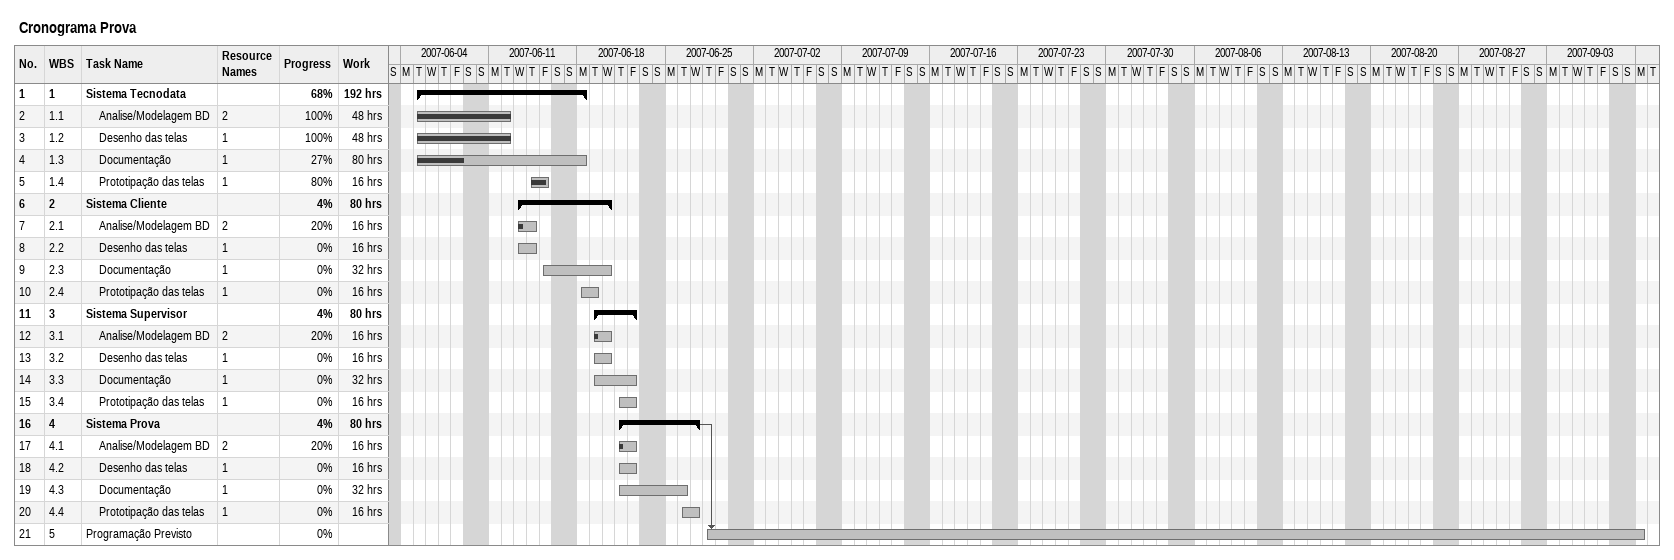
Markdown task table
Cronograma Prova

| ID | WBS | Task | Start | Finish | Predecessors | Resources | % complete | Work (h) |
|---|---|---|---|---|---|---|---|---|
| 1 | 1 | **Sistema Tecnodata** | 2007-06-05 | 2007-06-18 |  |  | 68 | 192 |
| 2 | 1.1 | Analise/Modelagem BD | 2007-06-05 | 2007-06-12 |  | 2 | 100 | 48 |
| 3 | 1.2 | Desenho das telas | 2007-06-05 | 2007-06-12 |  | 1 | 100 | 48 |
| 4 | 1.3 | Documentação | 2007-06-05 | 2007-06-18 |  | 1 | 27 | 80 |
| 5 | 1.4 | Prototipação das telas | 2007-06-14 | 2007-06-15 |  | 1 | 80 | 16 |
| 6 | 2 | **Sistema Cliente** | 2007-06-13 | 2007-06-20 |  |  | 4 | 80 |
| 7 | 2.1 | Analise/Modelagem BD | 2007-06-13 | 2007-06-14 |  | 2 | 20 | 16 |
| 8 | 2.2 | Desenho das telas | 2007-06-13 | 2007-06-14 |  | 1 | 0 | 16 |
| 9 | 2.3 | Documentação | 2007-06-15 | 2007-06-20 |  | 1 | 0 | 32 |
| 10 | 2.4 | Prototipação das telas | 2007-06-18 | 2007-06-19 |  | 1 | 0 | 16 |
| 11 | 3 | **Sistema Supervisor** | 2007-06-19 | 2007-06-22 |  |  | 4 | 80 |
| 12 | 3.1 | Analise/Modelagem BD | 2007-06-19 | 2007-06-20 |  | 2 | 20 | 16 |
| 13 | 3.2 | Desenho das telas | 2007-06-19 | 2007-06-20 |  | 1 | 0 | 16 |
| 14 | 3.3 | Documentação | 2007-06-19 | 2007-06-22 |  | 1 | 0 | 32 |
| 15 | 3.4 | Prototipação das telas | 2007-06-21 | 2007-06-22 |  | 1 | 0 | 16 |
| 16 | 4 | **Sistema Prova** | 2007-06-21 | 2007-06-27 |  |  | 4 | 80 |
| 17 | 4.1 | Analise/Modelagem BD | 2007-06-21 | 2007-06-22 |  | 2 | 20 | 16 |
| 18 | 4.2 | Desenho das telas | 2007-06-21 | 2007-06-22 |  | 1 | 0 | 16 |
| 19 | 4.3 | Documentação | 2007-06-21 | 2007-06-26 |  | 1 | 0 | 32 |
| 20 | 4.4 | Prototipação das telas | 2007-06-26 | 2007-06-27 |  | 1 | 0 | 16 |
| 21 | 5 | Programação Previsto | 2007-06-28 | 2007-09-10 | 16 |  | 0 |  |
